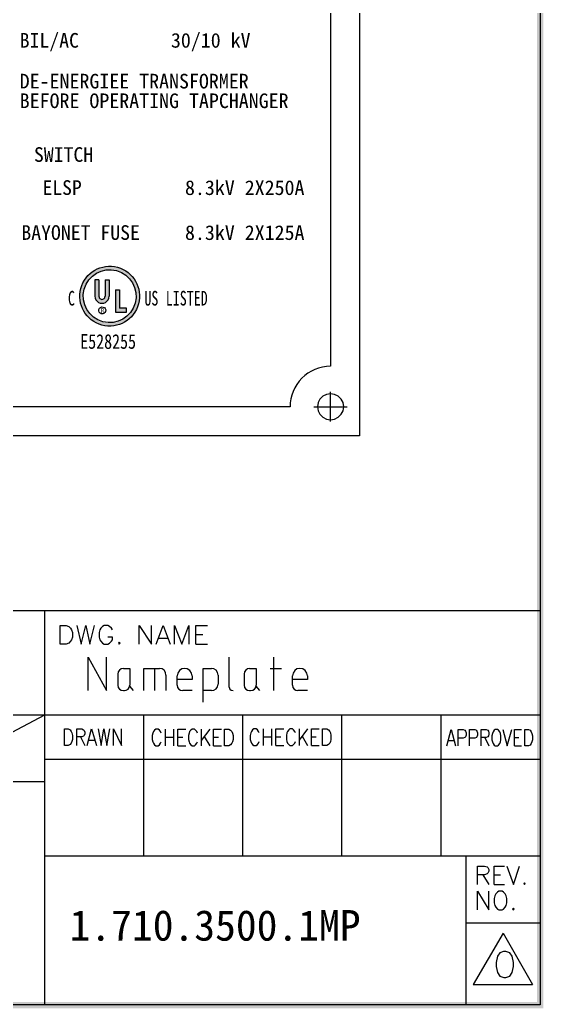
# Model space of a CAD drawing. Header units: millimetres. Extents: x -26542 to -511, y 85916 to 91363.
# Drawn here: x -1368 to -511, y 87983 to 89599 of the extents above; entities that cross this region are included whole.
import ezdxf

# ---------------------------------------------------------------- set-up
doc = ezdxf.new("R2010")
doc.units = ezdxf.units.MM
doc.linetypes.add('EBLTYPE4', pattern=[0])
for name, color, linetype in [('1', 4, 'Continuous'), ('D', 3, 'Continuous'), ('PDF_Geometry', 7, 'Continuous'), ('PDF_Solid Fills', 7, 'Continuous'), ('PDF_Text', 7, 'Continuous')]:
    doc.layers.add(name, color=color, linetype=linetype)
doc.styles.add('-黑体', font='simhei.ttf')
doc.styles.add('PDF FangSong', font='simfang.ttf')

# ---------------------------------------------------------------- blocks, each defined once
blk = doc.blocks.new('G$CD7C97D9C')
at = {"layer": '1', "lineweight": -3, "ltscale": 3}
h = blk.add_hatch(color=256, dxfattribs=at)
h.dxf.hatch_style = 1
h.paths.add_polyline_path([(109.4129953246593, 69.86882233069628, 1.000000000000095), (19.27808226161142, 94.07112968355068, 1.000000000000738)])
h.paths.add_polyline_path([(104.1018402837144, 71.29493128594186, 0.9999999999999373), (24.58923730255628, 92.6450207283051, 1.000000000000666)], flags=16)
h.paths.add_polyline_path([(41.38016818204051, 81.8013196746906), (41.38016818204051, 107.3808634396628), (47.52909697175346, 107.3808634396482), (47.52909697172436, 81.8013196746906, 1.000000000009789), (57.19169935548416, 81.80131967469788), (57.19169935548416, 107.3808634396482), (63.34062814517529, 107.3808634396482), (63.34062814516801, 81.8013196746906, -1.000000000001325)], flags=0)
h.paths.add_polyline_path([(63.34062814517529, 81.8013196746906), (63.34062814517529, 107.3808634396482), (57.19169935548416, 107.3808634396482), (57.19169935548416, 81.80131967469788, -1.000000000010542), (47.52909697173163, 81.8013196746906), (47.52909697175346, 107.3808634396482), (41.38016818204051, 107.3808634396628), (41.38016818204051, 81.8013196746906, 1.000000000002651)], flags=0)
h.paths.add_polyline_path([(90.38273854379804, 57.20121242390451), (90.38273854379804, 63.34911242389353), (79.82414939348382, 63.34911242389353), (79.82414939348382, 92.0568544773705), (73.6752206038218, 92.05685447737778), (73.6752206038218, 57.20121242390451)], flags=0)
h = blk.add_hatch(color=256, dxfattribs=at)
h.dxf.hatch_style = 1
h.paths.add_polyline_path([(63.34062814517529, 81.8013196746906), (63.34062814517529, 107.3808634396482), (57.19169935548416, 107.3808634396482), (57.19169935548416, 81.80131967469788, -1.000000000010542), (47.52909697173163, 81.8013196746906), (47.52909697175346, 107.3808634396482), (41.38016818204051, 107.3808634396628), (41.38016818204051, 81.8013196746906, 1.000000000002651)])
h = blk.add_hatch(color=256, dxfattribs=at)
h.dxf.hatch_style = 1
h.paths.add_polyline_path([(90.38273854379804, 57.20121242390451), (90.38273854379804, 63.34911242389353), (79.82414939348382, 63.34911242389353), (79.82414939348382, 92.0568544773705), (73.6752206038218, 92.05685447737778), (73.6752206038218, 57.20121242390451)])
for p, q in [((41.3801681820114, 107.3808634396555, -51.61377935730782), (41.38016818204051, 81.8013196746906, -51.61377935730761)), ((47.52909697175346, 107.3808634396555, -51.61377935730803), (41.3801681820114, 107.3808634396555, -51.61377935730782)), ((47.52909697175346, 107.3808634396555, -51.61377935730803), (47.52909697170253, 81.8013196746906, -51.61377935730761)), ((57.19169935548416, 107.3808634396628, -51.61377935730782), (57.19169935548416, 81.8013196746906, -51.61377935730761)), ((57.19169935548416, 107.3808634396628, -51.61377935730782), (63.34062814517529, 107.3808634396555, -51.61377935730782)), ((63.34062814517529, 107.3808634396555, -51.61377935730782), (63.34062814517529, 81.8013196746906, -51.61377935730761)), ((73.6752206038218, 92.05685447739961, -51.61377935730761), (73.6752206038218, 57.20121242392634, -51.61377935730803)), ((73.6752206038218, 92.05685447739961, -51.61377935730761), (79.82414939354203, 92.05685447739233, -51.61377935730782)), ((79.82414939354203, 92.05685447739233, -51.61377935730782), (79.82414939354203, 63.34911242391536, -51.61377935730803)), ((90.38273854379804, 63.34911242391536, -51.61377935730823), (79.82414939354203, 63.34911242391536, -51.61377935730823)), ((90.38273854379804, 57.20121242391178, -51.61377935730803), (90.38273854379804, 63.34911242391536, -51.61377935730823)), ((73.6752206038218, 57.20121242392634, -51.61377935730803), (73.67522060743795, 57.20121242392634, -51.61377935730803)), ((73.67522060743795, 57.20121242392634, -51.61377935730803), (90.38273854379804, 57.20121242391178, -51.61377935730803))]:
    blk.add_line(p, q, dxfattribs=at)
for centre, radius in [((64.34553879312443, 81.96997600715986, -51.61377935730823), 46.66383566018913), ((64.34553879312443, 81.96997600715986, -51.61377935730823), 41.16454892269515), ((52.70255773058307, 59.74669640388311, -51.6137793573068), 5.499504211792993)]:
    blk.add_circle(centre, radius, dxfattribs=at)
for radius in [10.98022998156945, 4.831301191888438]:
    blk.add_arc((52.36039816363336, 81.8013196746906, -51.61377935730823), radius, 180, 0, dxfattribs=at)
at = {"layer": 'D', "color": 4, "linetype": 'EBLTYPE4', "style": '-黑体'}
for s, height, width, p in [('C', 22.83829550587193, 0.6999999999999998, (-0.8083216948725749, 67.02984595262387, -68.5604291700095)), ('US', 22.83829550587193, 0.6999999999999998, (118.4015198658599, 67.02984595263842, -68.56042917000954)), ('LISTED', 22.83829550587193, 0.6999999999999998, (151.7847839114911, 67.06591322288295, -68.56042917000924)), ('R', 7.612765168623973, 0.8000000000000012, (50.81402919293032, 55.7989413812611, -57.26266262820825)), ('E528255', 22.83829550587193, 0.7999999999999998, (18.32712716652168, -0.3648674317155383, -68.560429170008))]:
    blk.add_text(s, height=height, dxfattribs=dict(at, width=width)).set_placement(p)

msp = doc.modelspace()

# ---------------------------------------------------------------- hatches: boundary and pattern name
at = {"layer": 'PDF_Solid Fills', "transparency": 33554559, "extrusion": (-0.004685415688226653, -0.01745240643729066, 0.9998367168639969)}
for points in [[(-24183.36631052662, 88119.69491136447), (-24190.49346205825, 88107.33495845925), (-23306.89185272402, 84855.50410905108)], [(-24190.49346205825, 88107.33495845925), (-23306.89185272402, 84855.50410905108), (-23319.25175490696, 84862.6321131466)], [(-23306.89185272402, 84855.50410905108), (-23319.25175490696, 84862.6321131466), (-25343.35688399617, 84308.68877495918)], [(-23319.25175490696, 84862.6321131466), (-25343.35688399617, 84308.68877495918), (-25336.22944867657, 84321.04936335934)]]:
    msp.add_hatch(color=256, dxfattribs=at).paths.add_polyline_path(points)

# ---------------------------------------------------------------- linework, layer by layer
at = {"layer": 'PDF_Geometry', "lineweight": 25, "extrusion": (-0.004685415688226653, -0.01745240643729066, 0.9998367168639968)}
for points in [[(-24187.1171488926, 88113.18961947551), (-23313.39676300797, 84859.25560917752)], [(-25638.78542575671, 86911.8810645747), (-24269.0047676987, 87279.68363258941), (-23839.92481741821, 85681.69202576298), (-25209.70547547622, 85313.8894577478), (-25638.78542575671, 86911.8810645747)], [(-24285.82930572168, 87158.05643980997), (-23915.54811150406, 85779.04481239757)], [(-23877.30919074873, 85720.58572807629), (-23880.12494351598, 85726.97717145365), (-23884.71668758907, 85731.7921664035), (-23890.57160944736, 85735.16840953054), (-23896.90117151185, 85736.2177795847), (-23903.84353167622, 85735.45324586285), (-23909.72203111369, 85732.77522470756), (-23914.67475767899, 85728.69642457226), (-23918.05100080406, 85722.84150271025), (-23919.61327977432, 85716.37407861836), (-23918.84878107288, 85709.43184887152), (-23916.17072489718, 85703.55321901664), (-23911.57898082584, 85698.73822405934), (-23905.72405896569, 85695.36198093602), (-23899.25666988862, 85693.79983238364), (-23892.82738408342, 85694.42659947136), (-23886.43581028678, 85697.2423872645), (-23881.62091073405, 85701.8339658943), (-23878.24466760899, 85707.68888775259), (-23876.68238863873, 85714.15631185193), (-23877.30919074873, 85720.58572807629)], [(-23892.13864993828, 85691.86315863393), (-23904.66946004285, 85738.53075370612)], [(-23961.92669118487, 85697.86547161592), (-25112.72704377875, 85388.86174720759)], [(-23924.48973941337, 85707.91774306493), (-23871.6678604593, 85722.10105234617)], [(-23921.41285831376, 85708.74392261356), (-23874.74474156077, 85721.27487279754)], [(-23480.56727017951, 85481.8356675515), (-25506.77577027667, 84937.77433533361)], [(-24263.6652725091, 85271.56472270098), (-24096.49481606367, 84648.98381176684)], [(-24224.86600147351, 85225.35252529988), (-24232.85275400407, 85255.09701347351), (-24223.10890592483, 85257.71335378196), (-24218.59310755529, 85257.2762601464), (-24215.20272999885, 85254.8878970244), (-24212.97567606787, 85252.73695423827), (-24210.33559274289, 85249.04727503704), (-24208.40777041425, 85241.86762496177), (-24208.84456819075, 85237.35176621145), (-24209.69465620164, 85234.37457382865), (-24211.43260461604, 85230.60891390918), (-24215.12215339427, 85227.96886560414), (-24224.86600147351, 85225.35252529988)], [(-24206.69810052251, 85262.12041154644), (-24191.53162787785, 85234.30348485196), (-24192.33880036999, 85265.97605619626), (-24177.68540208274, 85238.02136287512), (-24178.49231373623, 85269.69400426047)], [(-24148.35882538627, 85270.08735517738), (-24150.58574889612, 85272.2383329873), (-24154.48901000817, 85274.48926035454), (-24157.46629778831, 85275.33918292774), (-24163.1075073129, 85273.82445037877), (-24165.25861554232, 85271.59749184689), (-24167.50937747175, 85267.69413533388), (-24168.35933506326, 85264.71697797487), (-24168.28344974038, 85260.33878079429), (-24166.35562741547, 85253.15913071902), (-24164.22829722497, 85249.33205078682), (-24162.00130367628, 85247.18081213813), (-24158.09811260307, 85244.93014560966), (-24155.12075478421, 85244.07996219769), (-24149.47954525775, 85245.59469474666), (-24147.32850706892, 85247.82191412104), (-24145.07767509879, 85251.72500979155), (-24144.22778754798, 85254.7024279926), (-24145.32936028519, 85258.8049361282), (-24152.50901035871, 85256.87711379956)], [(-24099.73487828427, 85258.95201528817), (-24107.72170085181, 85288.6967643043), (-24080.24666044139, 85264.18483597459), (-24088.23348300881, 85293.92958499445)], [(-24073.06753204693, 85266.1125182258), (-24069.77141388436, 85298.88687242009), (-24051.01550746174, 85272.03375183418)], [(-24043.83559654607, 85273.96164419968), (-24051.82241911348, 85303.70639322326), (-24032.55317749316, 85276.9911093046), (-24029.25771143252, 85309.76528840512), (-24021.27088886325, 85280.02053938527)], [(-24010.50115290983, 85282.91234291298), (-24018.48797547724, 85312.65709193284), (-24000.02590635093, 85317.61437935894)], [(-24132.35627839726, 85253.49149756692), (-24132.96933733753, 85251.67752375407), (-24131.53009884479, 85250.41461646557), (-24130.40461765102, 85252.36618180759), (-24132.35627839726, 85253.49149756692)], [(-24071.58061671501, 85276.95827957615), (-24057.73413008137, 85280.6762276399)], [(-24014.63212070754, 85298.29700925527), (-24003.34970165649, 85301.32647435647)], [(-24010.50108287111, 85282.91208207095), (-23992.03901374282, 85287.86936949659)], [(-24161.07090010343, 85163.85998117458), (-24175.25420938688, 85216.68186013028), (-24131.8392254411, 85171.70903710788), (-24146.02253472642, 85224.53091606777)], [(-23939.50314510451, 85229.40151949925), (-23952.17172183923, 85276.58218892897)], [(-23867.21675630589, 85242.76335017197), (-23881.40006559296, 85295.58522912767)], [(-24114.53559765464, 85213.74216339551), (-24117.98779613955, 85212.26569955656), (-24120.00140823552, 85209.52615333162), (-24121.36383880477, 85206.4105518763), (-24120.91310705687, 85202.6833514683)], [(-24114.53559765464, 85213.74216339551), (-24104.27880563738, 85216.49623531383), (-24097.25606933015, 85190.34196343739)], [(-24072.86345386482, 85187.54474051856), (-24082.22717231384, 85222.4173638653), (-24057.6109497248, 85229.02711545676)], [(-24055.42714219156, 85192.22659974871), (-24064.79086064058, 85227.09922309127)], [(-24044.60015582829, 85221.52465619845), (-24046.21487295988, 85225.4896585457), (-24049.2306649317, 85228.52894839598), (-24053.37107587722, 85229.61606547888), (-24057.6109497248, 85229.02711545676)], [(-24002.78529308224, 85231.6523166513), (-24004.91256289033, 85235.47969243862), (-24008.57833362964, 85238.89368259441), (-24013.36952518392, 85240.35640326329), (-24017.60999075114, 85239.76757400623), (-24022.08774623112, 85238.0154561419), (-24024.98901827086, 85234.48721655086), (-24026.45164353738, 85229.6961904359), (-24026.37562779698, 85225.31802827911)], [(-23974.19521692174, 85194.79553351039), (-23988.37838612939, 85247.61689078575), (-23975.04484343191, 85251.19710723218)], [(-23962.03404953727, 85243.69464797713), (-23964.1611889241, 85247.52205878822), (-23967.17658963439, 85250.5614536996), (-23971.31778310309, 85251.64836066449), (-23975.04484343191, 85251.19710723218)], [(-23915.04305356019, 85267.30830888683), (-23917.98256894748, 85265.96950661717), (-23920.50886414119, 85263.09229882248), (-23921.87129471032, 85259.97669736762), (-23921.42056296242, 85256.24949695915)], [(-23915.04305356019, 85267.30830888683), (-23904.78626154293, 85270.06238080468), (-23897.76352523395, 85243.90810892452)], [(-23882.73462821939, 85275.98350935616), (-23864.78524218884, 85280.80313520879)], [(-23820.72906066105, 85280.536602912), (-23822.85633046913, 85284.36397870677), (-23826.52210120845, 85287.77796885511), (-23830.80047924595, 85289.37838611752), (-23835.55375832994, 85288.65186027065), (-23840.03151381004, 85286.8997424026), (-23842.93278584781, 85283.371502819), (-23844.39541111619, 85278.58047670452), (-23844.31939537579, 85274.202314544)], [(-24120.91310705687, 85202.6833514683), (-24116.23121281387, 85185.24690937763), (-24114.75433235127, 85181.79524222994), (-24112.01451562752, 85179.78114347346), (-24108.89947087353, 85178.4187032478), (-24105.17187920562, 85178.86954005295)], [(-24044.60015582829, 85221.52465619845), (-24037.99043925677, 85196.90856402833)], [(-24022.38242662954, 85210.44643629435), (-24026.3756978357, 85225.31828912161)], [(-24002.78523270169, 85231.65261250641), (-24001.13287359662, 85225.49885030696), (-24024.7233387325, 85219.16452692216)], [(-23962.03404953727, 85243.69464797713), (-23958.17847492255, 85229.3356086649)], [(-23921.42056296242, 85256.24949695915), (-23916.73866871954, 85238.81305486849), (-23915.26178825693, 85235.3613877208), (-23912.52197153307, 85233.34728896059), (-23908.89424368332, 85232.12251030793), (-23905.67933510942, 85232.43568554008)], [(-23840.32619420649, 85259.33072255878), (-23844.31946541462, 85274.20257538604)], [(-23820.72913069976, 85280.53686375078), (-23819.07677159482, 85274.38310155505), (-23842.66710630956, 85268.04881318333)], [(-24105.17187920562, 85178.86954005295), (-24103.63343865494, 85179.28262982937), (-24100.69406334322, 85180.62195377238), (-24098.1677681515, 85183.49916157406), (-24097.31802067801, 85186.47710145637), (-24097.25606933015, 85190.34196343739)], [(-24089.27387766202, 85183.13834451977), (-24096.84290951327, 85188.80326204607)], [(-24022.38242662954, 85210.44643629435), (-24020.90580700734, 85206.99469910981), (-24018.16572944308, 85204.98067039018), (-24015.051336793, 85203.61805506283), (-24011.32335386169, 85204.0689969291)], [(-23996.45097935374, 85208.06240821257), (-24011.32335386169, 85204.0689969291)], [(-23965.68112498289, 85216.32448388916), (-23979.01466768049, 85212.744267439)], [(-23965.68112498289, 85216.32448388916), (-23962.22945783706, 85217.80136434827), (-23959.32746365655, 85221.3295181985), (-23958.10225872032, 85224.95722068613), (-23958.17847492255, 85229.3356086649)], [(-23939.50314510451, 85229.40151949925), (-23937.65074679861, 85226.5999108199), (-23935.04877640191, 85225.09970396012), (-23931.83399825101, 85225.41284417221)], [(-23905.67933510942, 85232.43568554008), (-23904.14089456049, 85232.84877532022), (-23900.68922741467, 85234.32565577887), (-23898.6758761591, 85237.0651319637), (-23897.31279348605, 85240.18090851652), (-23897.76352523395, 85243.90810892452)], [(-23889.26865047181, 85236.84215157991), (-23897.35036541894, 85242.36940753367)], [(-23840.32619420649, 85259.33072255878), (-23838.84970500739, 85255.87895035418), (-23836.11001870281, 85253.86481657717), (-23832.994452268, 85252.50251642894), (-23829.2671214405, 85252.95328319352)], [(-23814.39487734996, 85256.94665946066), (-23829.2671214405, 85252.95328319352)], [(-23436.36472237646, 85317.21633852506), (-24806.65819395147, 84949.27607391682)], [(-24219.46297589014, 85106.94476693263), (-24390.58890141221, 84947.73486353364)], [(-24002.63546043297, 84925.99967416748), (-24062.5357892313, 85149.08216171712)], [(-23846.22081679408, 84967.99888569815), (-23906.12114559242, 85191.08137324732)], [(-23689.80630357284, 85009.99806220457), (-23749.70663237118, 85233.08054975746)], [(-23532.87962894025, 85052.13476021029), (-23592.77995773859, 85275.21724775946)], [(-24175.23607724253, 85067.13831277611), (-24182.25888359034, 85093.2928454983), (-24176.10486054688, 85094.94527463662), (-24172.61475925182, 85094.23304866068), (-24170.38776570128, 85092.081810012), (-24168.81122188037, 85090.30598414782), (-24166.68395207054, 85086.47860835306), (-24165.03159296734, 85080.32484615734), (-24165.09327381838, 85076.45949751185), (-24165.43054831226, 85073.6200017226), (-24166.41813245462, 85071.15539703984), (-24169.08205420093, 85068.79074191814), (-24175.23607724253, 85067.13831277611)], [(-24155.74864192272, 85072.37092335196), (-24162.77144827053, 85098.52545606671), (-24154.56604074023, 85100.72870659875), (-24151.58888338134, 85099.87874900876), (-24150.28773274343, 85099.12855017837), (-24148.57355271163, 85096.83961493988), (-24147.8850697506, 85094.27554735355), (-24148.22214378638, 85091.43582574185), (-24148.97250805469, 85090.13477050839), (-24151.26118245453, 85088.42066051578), (-24159.46658998483, 85086.21740998747)], [(-24139.33783652226, 85076.77798111318), (-24139.18099279283, 85104.86033616029), (-24124.46559243172, 85080.7713573766)], [(-24128.92433119495, 85107.61437305436), (-24117.28568151593, 85082.69924974209), (-24119.69303579221, 85110.09308680985), (-24108.05529905378, 85085.17771835905), (-24110.46226206864, 85112.57166048372)], [(-24097.79850703664, 85087.9317902769), (-24104.82131338445, 85114.08632299537), (-24084.97764743667, 85091.37434515404), (-24092.00045378262, 85117.52887786925)], [(-24027.64433051366, 85127.6612042454), (-24029.35844050848, 85129.9498786414), (-24031.447867885, 85131.58826875454), (-24033.91221172886, 85132.5759229376), (-24037.50216718588, 85131.61197675485), (-24039.14033147728, 85129.52274984028), (-24040.12804604264, 85127.05811013374), (-24040.46519011538, 85124.21864936827), (-24040.52687096642, 85120.35330072278), (-24038.87444182264, 85114.1992776813), (-24036.74724205525, 85110.3721627323), (-24035.17082865362, 85108.5963018476), (-24032.9437046838, 85106.44509821944), (-24030.47936083993, 85105.4574440401), (-24026.88940538105, 85106.42139021913), (-24025.25124108978, 85108.51061713742), (-24024.40122311946, 85111.48807035899), (-24023.92638245341, 85113.81471760618)], [(-24022.63032401691, 85135.60580466222), (-24015.60744763038, 85109.45101110497)], [(-24009.80946441519, 85139.04835953983), (-24002.78658802866, 85112.89356597885)], [(-23995.60628585133, 85114.82156340498), (-24002.62916223786, 85140.97635696596), (-23990.32124657417, 85144.28118023323)], [(-23970.20660822641, 85143.08392293332), (-23971.92071821948, 85145.37259733304), (-23974.52295911289, 85146.87329085311), (-23976.47448943986, 85147.99864162924), (-23980.06444489874, 85147.03469544649), (-23981.70260919014, 85144.94546853192), (-23983.20313727052, 85142.34313223185), (-23983.02746782824, 85139.64136805944), (-23983.08914867742, 85135.77601941396), (-23981.4367195355, 85129.62199637247), (-23979.30951976439, 85125.79488142394), (-23978.2459198815, 85123.8813239499), (-23975.5059823948, 85121.86781691108), (-23973.04163855093, 85120.88016272802), (-23969.45168309391, 85121.84410890704), (-23968.32633231953, 85123.79563923599), (-23966.96350083046, 85126.91078905063), (-23966.48866016441, 85129.23743630107)], [(-23965.70502398326, 85150.8909318177), (-23958.68214759673, 85124.73613826046)], [(-23952.37148128578, 85154.47114827158), (-23961.02312973852, 85133.45448973076)], [(-23939.19458185765, 85129.96878385264), (-23946.2174582443, 85156.12357741734), (-23933.90954257874, 85159.42840068089)], [(-23921.75813010882, 85134.65012139827), (-23928.78093645477, 85160.80465411674), (-23922.11409989628, 85162.59477985231), (-23919.13681211439, 85161.74485727912), (-23916.5346412597, 85160.24442459783), (-23914.82046122791, 85157.95548936306), (-23912.83095805009, 85154.64118792582), (-23911.17852890631, 85148.48716488434), (-23911.10251316591, 85144.10900272382), (-23911.57735383196, 85141.78235547664), (-23912.94018532091, 85138.667205662), (-23915.09129354847, 85136.44024712965), (-23921.75813010882, 85134.65012139827)], [(-23872.90582401701, 85169.76013951469), (-23874.48223741865, 85171.53600039566), (-23876.70936138846, 85173.68720402755), (-23879.17370523047, 85174.67485820688), (-23882.76366068923, 85173.71091202414), (-23884.40182498062, 85171.62168510584), (-23885.25184295268, 85168.644231888), (-23885.72668361699, 85166.31758463336), (-23885.65066787659, 85161.93942247657), (-23883.99823873269, 85155.78539943509), (-23882.00873555674, 85152.47109799786), (-23880.29455552495, 85150.18216276355), (-23878.2051981854, 85148.54403348872), (-23875.74085434328, 85147.55637930566), (-23872.15089888265, 85148.52032548841), (-23870.51273459313, 85150.6095524067), (-23869.52494998905, 85153.07393126749), (-23869.18787595502, 85155.91365287919)], [(-23867.8912958377, 85177.70488000894), (-23860.86848948989, 85151.5503472942)], [(-23855.07043623587, 85181.14743489027), (-23848.04762988805, 85154.99290217133)], [(-23840.86797981279, 85156.92072449625), (-23847.8907861606, 85183.07525721844), (-23835.58326175844, 85186.37997542508)], [(-23815.46836257027, 85185.18278816529), (-23817.04477597191, 85186.95864904625), (-23819.78471345862, 85188.97215608507), (-23821.73624378373, 85190.09750686167), (-23825.83901275764, 85188.99586408911), (-23826.96436353214, 85187.04433375644), (-23828.32719502109, 85183.92918394925), (-23828.80203568714, 85181.6025366988), (-23828.21320642985, 85177.36207112763), (-23826.56077728607, 85171.20804808615), (-23825.08408762701, 85167.75605006283), (-23823.36990759335, 85165.46711482108), (-23820.76773673866, 85163.96668214304), (-23818.81620641169, 85162.84133136692), (-23814.71343743592, 85163.94297413947), (-23813.58808666153, 85165.89450446796), (-23812.08748854231, 85168.4965799218), (-23811.75041450828, 85171.33630152978)], [(-23810.96690874826, 85192.98976203334), (-23803.94410240045, 85166.83522931486)], [(-23798.14604914654, 85196.43231690722), (-23806.28501450352, 85175.55331993895)], [(-23784.45640624035, 85172.06790992757), (-23791.47921258805, 85198.22244264232), (-23779.68398002011, 85201.38960433658)], [(-23767.02008491068, 85176.74921244895), (-23774.04289125849, 85202.90374517115), (-23767.37605469825, 85204.693870903), (-23764.39876691811, 85203.84394833352), (-23761.6588294314, 85201.8304412947), (-23760.08241602988, 85200.05458041001), (-23758.46795973869, 85196.08950802917), (-23756.81560063362, 85189.93574582646), (-23756.36446796963, 85186.20809377823), (-23756.70161204238, 85183.36863300856), (-23758.20214012288, 85180.7662967164), (-23760.35324835044, 85178.53933818405), (-23767.02008491068, 85176.74921244895)], [(-23570.46679536311, 85228.97662571445), (-23570.68532939965, 85256.40840060916), (-23556.62056956987, 85232.69450373435)], [(-23552.5173996744, 85233.79569486249), (-23559.40250943066, 85259.43741406593), (-23551.71004583663, 85261.5029329881), (-23548.87032422866, 85261.16585895047), (-23547.43160742044, 85259.90281158825), (-23545.71742738679, 85257.61387634603), (-23544.75355124276, 85254.02418172592), (-23545.09062527865, 85251.18446011422), (-23545.8408591277, 85249.88343990128), (-23548.12979436794, 85248.16925986763), (-23555.8222579601, 85246.10374094918)], [(-23534.56866574765, 85238.61514562136), (-23541.45377550216, 85264.2568648248), (-23533.24849839299, 85266.46008033631), (-23530.40877678315, 85266.12300629867), (-23529.48287349183, 85264.72226234293), (-23527.76869345817, 85262.4333271049), (-23526.80481731612, 85258.84363248805), (-23527.14189135004, 85256.00391087681), (-23527.37931168219, 85254.84058724949), (-23529.6682469243, 85253.12640721584), (-23537.87352403335, 85250.92319170805)], [(-23516.10607493855, 85243.57257313188), (-23522.99118469306, 85269.21429233579), (-23515.29872110079, 85271.27981125005), (-23512.45899949281, 85270.94273721613), (-23511.02028268273, 85269.67968985019), (-23509.81891616608, 85267.25305801863), (-23509.26812979835, 85265.20180395106), (-23509.09239031724, 85262.49977893243), (-23509.70492757484, 85260.68594520073), (-23511.99386281497, 85258.97176516335), (-23519.68632640725, 85256.9062462491)], [(-23500.93968179054, 85275.13538586674), (-23502.20272915647, 85273.69666905655), (-23503.0526167074, 85270.71925085178), (-23503.39002162253, 85267.87972004525), (-23503.45170247357, 85264.01437140722), (-23501.79934337037, 85257.86060920451), (-23499.80977015372, 85254.54604693223), (-23498.0953993185, 85252.25744256936), (-23495.86840576981, 85250.10620392067), (-23494.05457203614, 85249.4936666633), (-23490.46461657726, 85250.45761284605), (-23489.20156920946, 85251.89632965624), (-23487.83886814164, 85255.0114444471), (-23487.50172406889, 85257.85090521257), (-23487.95285673474, 85261.57855726453), (-23489.60521583795, 85267.7323194677), (-23491.08197553945, 85271.18457833305), (-23492.79608553252, 85273.4732527365), (-23495.5358925981, 85275.48679479212), (-23497.34972633177, 85276.09933204949), (-23500.93968179054, 85275.13538586674)], [(-23488.63125410234, 85278.44090591278), (-23475.07956862985, 85254.58924240014), (-23474.7850283091, 85282.15878393222)], [(-23463.79714957706, 85257.61870750505), (-23470.68225933146, 85283.2604267085), (-23459.39984028228, 85286.28989180923)], [(-23447.38619444077, 85262.02468688414), (-23454.27130419528, 85287.66640608758), (-23448.1172811538, 85289.31883522589), (-23445.27782038623, 85288.98169115465), (-23443.05056599528, 85286.83052254654), (-23441.33645600046, 85284.5418481431), (-23439.34688278567, 85281.22728587128), (-23437.69452368061, 85275.0735236681), (-23437.75620453164, 85271.20817503007), (-23438.09334860626, 85268.36871425714), (-23438.9434969977, 85265.39122601878), (-23441.23217139742, 85263.67711602943), (-23447.38619444077, 85262.02468688414)], [(-24153.31224572042, 85087.87020502519), (-24142.92740071763, 85075.81413998734)], [(-24139.11442020023, 85086.1846247334), (-24129.88338563615, 85088.66326844832)], [(-24019.32546573121, 85123.29775857925), (-24006.50460612937, 85126.7403134564)], [(-23999.32430395205, 85128.66831087926), (-23991.63197077916, 85130.73379477719)], [(-23958.06062849355, 85140.8476770441), (-23945.34860489913, 85128.31635471107)], [(-23942.91259995848, 85143.81553133065), (-23935.22000594507, 85145.88108526915)], [(-23864.58636751317, 85165.39657308767), (-23851.76550791133, 85168.83912796108)], [(-23844.58585783606, 85170.76695028972), (-23836.89391592657, 85172.83232913027)], [(-23803.32252291497, 85182.94706395362), (-23791.12324279873, 85170.277784192)], [(-23788.17428426177, 85185.91413571686), (-23780.99489502865, 85187.84188800864)], [(-23570.10568244976, 85237.87045581965), (-23561.38785266411, 85240.21129788412)], [(-23514.04532699892, 85258.4217613209), (-23504.31150413083, 85246.74011642626)], [(-23467.37747108634, 85270.95264146384), (-23460.19808185147, 85272.8803937519)], [(-23995.60628585133, 85114.82156340498), (-23983.29837018764, 85118.126386669)], [(-23939.19458185765, 85129.96878385264), (-23926.88666619395, 85133.27360712038)], [(-23840.86797981279, 85156.92072449625), (-23828.56045541062, 85160.22544270661)], [(-23784.45640624035, 85172.06790992757), (-23772.6611736723, 85175.23507162184)], [(-23463.79714957706, 85257.61870750505), (-23452.51473052776, 85260.64817260578)], [(-23417.49951884651, 85246.9580174787), (-24200.59771197778, 85036.6867417451)], [(-24191.09629693732, 85001.30130488705), (-24778.29170580034, 84843.63228098862)], [(-23376.46425350069, 85094.13332929462), (-24159.56244663196, 84883.86205356149)], [(-23493.90371493716, 85062.60026151268), (-23430.83601432829, 84827.721758876)], [(-23463.46179356112, 85022.93976365635), (-23471.31084950024, 85052.17143831868), (-23460.02843044733, 85055.20090341568), (-23455.51276249893, 85054.76377476007), (-23454.21148143988, 85054.01361094974), (-23451.84686133848, 85051.3498196248), (-23451.15830833861, 85048.7854911997), (-23451.87056933867, 85045.29552032566), (-23452.62106402812, 85043.99443006841), (-23456.31041234836, 85041.3541559414), (-23467.59283139941, 85038.32469083695)], [(-23436.79380488, 85030.1009983928), (-23444.64300089655, 85059.33319473593), (-23428.23244667647, 85063.73962575523)], [(-23424.64275205997, 85064.7035018974), (-23406.53676402615, 85038.22537747212), (-23404.6419815406, 85070.07394914003)], [(-23458.87435916823, 85040.66626470396), (-23445.51267802925, 85027.75987617346)], [(-23440.92484271829, 85045.48592557712), (-23431.18112505844, 85048.10223086132)], [(-23436.79380488, 85030.1009983928), (-23420.38325066166, 85034.50742941583)], [(-23389.7888048928, 85045.47133930167), (-23390.53910878242, 85044.17057992704), (-23389.10032193363, 85042.9072717186), (-23388.48811555712, 85044.72129625594), (-23389.7888048928, 85045.47133930167)], [(-23452.72065754794, 84982.93940605642), (-23460.56971348706, 85012.17108071921), (-23434.77192362119, 84987.75885681901), (-23442.62097955844, 85016.99053147761)], [(-23426.72257709689, 85021.2588843042), (-23428.36074138817, 85019.16965738591), (-23430.2365168134, 85015.91677596094), (-23430.9487778116, 85012.4268050869), (-23430.8727620712, 85008.04864292638), (-23429.08263633586, 85001.38180636615), (-23426.81766993634, 84997.04161705635), (-23424.59074642649, 84994.89063925389), (-23421.20023844892, 84992.50231114822), (-23418.87352115964, 84992.0272096456), (-23413.74512515008, 84993.40424560476), (-23411.45652078907, 84995.11861643987), (-23409.71837191656, 84998.88405053737), (-23408.86841432506, 85001.86120789638), (-23409.08212666062, 85006.7521835682), (-23410.8722523941, 85013.41902012844), (-23412.99952220218, 85017.2463959232), (-23415.36414230545, 85019.91018724814), (-23418.61702372832, 85021.78596266964), (-23421.5941810892, 85022.63592026336), (-23426.72257709689, 85021.2588843042)], [(-23396.48449257738, 85000.78842570446), (-23397.61036503455, 84998.8367553018), (-23395.79600961809, 84998.22435812186), (-23395.04629744997, 84999.52523826109), (-23396.48449257738, 85000.78842570446)], [(-23348.0976349283, 84988.48957138276), (-23465.53662540636, 84956.95579111809)], [(-23402.29219909722, 84956.89457136905), (-23427.7157370951, 84863.19643296488), (-23333.86695091065, 84888.3959598816)], [(-23402.29219909722, 84956.89457136905), (-23333.86695091065, 84888.3959598816)], [(-23393.55519340304, 84928.44999000616), (-23399.15843007679, 84924.74630679656), (-23401.23365298507, 84918.14115108736), (-23400.66853172623, 84907.84638621751), (-23399.0161025842, 84901.69236317603), (-23394.34854322881, 84892.49943188392), (-23389.24385522131, 84887.82216854393), (-23382.53904581023, 84887.42334361421), (-23378.94909035333, 84888.38728980068), (-23373.34585367772, 84892.09097301401), (-23371.2708916117, 84898.69605868263), (-23371.83594283182, 84908.99056270672), (-23373.48837197374, 84915.1445857482), (-23378.15600136609, 84924.33777787862), (-23383.26042853505, 84929.01511126291), (-23389.96523794427, 84929.41393618891), (-23393.55519340304, 84928.44999000616)], [(-23313.39681373222, 84859.25475661736), (-25339.60531383124, 84315.1934244032)]]:
    msp.add_lwpolyline(points, dxfattribs=at)
msp.add_arc((-23898.23642899246, 85715.21940637483), 66.03844993376445, 105.1755069064541, 195.2420746134391, dxfattribs=at)

# ---------------------------------------------------------------- block references
at = {"layer": '1', "lineweight": -3, "ltscale": 3, "extrusion": (-0.004685415688226654, -0.01745240643729066, 0.9998367168639969), "xscale": 1.04964658365, "yscale": 1.04964658365, "zscale": 1.049646583650001, "rotation": 15.03008309191162}
msp.add_blockref('G$CD7C97D9C', (-24337.0163566725, 85693.0057849895, -81.87037705716762), dxfattribs=at)

# ---------------------------------------------------------------- texts
at = {"layer": 'PDF_Text', "extrusion": (-0.004685415688226654, -0.01745240643729067, 0.9998367168639968), "char_height": 23.95730764712697, "attachment_point": 7, "text_direction": (0.999989020035304, 2.670086374223501e-14, 0.004686129408433803), "style": 'PDF FangSong'}
for s, insert in [('{\\W0.99165;BIL/AC}', (-1368.379841579906, 89547.93695534859, 1556.669740905301)), ('{\\W0.999633;30/10 kV}', (-1120.869266668455, 89547.93695534859, 1557.829620224693)), ('{\\f@FangSong|b0|i0|c134|p49;DE-ENERGIEE TRANSFORMER}', (-1368.374829202621, 89486.658472199, 1555.600132747611)), ('{\\f@FangSong|b0|i0|c134|p49;BEFORE OPERATING TAPCHANGER}', (-1368.372205154785, 89454.5783510278, 1555.040178298012)), ('{\\W0.990744; SWITCH}', (-1361.18471618044, 89366.68975392636, 1553.539742157904)), ('{\\f@FangSong|b0|i0|c134|p49;8.3kV 2X250A  }', (-1097.852410349158, 89312.4863083819, 1553.827629920052)), ('{\\f@FangSong|b0|i0|c134|p49;8.3kV 2X125A}', (-1097.846095894856, 89239.00391292898, 1552.54500544355))]:
    msp.add_mtext(s, dxfattribs=dict(at, insert=insert))
at = {"layer": 'PDF_Text', "extrusion": (-0.004685415688226653, -0.01745240643729066, 0.9998367168639966), "char_height": 23.95730764712697, "attachment_point": 7, "text_direction": (0.999989020035304, 2.670086374223501e-14, 0.004686129408433803), "style": 'PDF FangSong'}
for s, insert in [('\\W0.985420;ELSP', (-1331.063028920806, 89312.62316774344, 1552.737151697642)), ('\\W0.992310;BAYONET FUSE', (-1365.691736087756, 89239.14077229053, 1551.292221245581))]:
    msp.add_mtext(s, dxfattribs=dict(at, insert=insert))
at = {"layer": 'PDF_Text', "transparency": 33554687, "insert": (-1286.68247105414, 88092.93384646857, 1531.655136960369), "char_height": 50, "attachment_point": 7, "style": 'PDF FangSong'}
msp.add_mtext('1.710.3500.1MP', dxfattribs=at)

doc.saveas('drawing.dxf')
